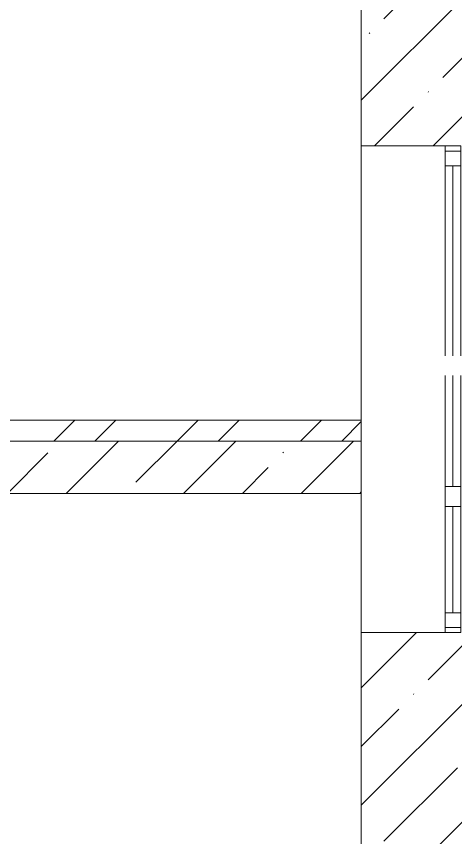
# Model space of a CAD drawing. Header units: millimetres. Extents: x -515342 to 330399, y -224905 to 507333.
# Drawn here: x 228332 to 230010, y 94758 to 97896 of the extents above; entities that cross this region are included whole.
import ezdxf

# ---------------------------------------------------------------- set-up
doc = ezdxf.new("R2010")
doc.units = ezdxf.units.MM
doc.layers.get('0').update_dxf_attribs({"lineweight": 0})
for name, color, linetype, lineweight in [('_ Окна', 7, 'Continuous', 0), ('Лестницы', 7, 'Continuous', 0), ('Окна', 7, 'Continuous', 0), ('Стены внутренние', 7, 'Continuous', 0), ('Стены несущие', 7, 'Continuous', 0)]:
    doc.layers.add(name, color=color, linetype=linetype, lineweight=lineweight)

# ---------------------------------------------------------------- blocks, each defined once
blk = doc.blocks.new('ОкноРехау_3фр__ - ЛК_1570х1820-9694719-О_АР_П_Разрез 3-3')
at = {"layer": '_ Окна'}
for p, q in [((125, 5944), (125, 6020)), ((125, 6020), (185, 6020)), ((185, 6000), (125, 6000)), ((185, 6020), (185, 5944)), ((185, 5944), (125, 5944)), ((155, 5944), (155, 5218)), ((155, 5142), (155, 4718)), ((125, 4718), (125, 4642)), ((185, 4718), (125, 4718)), ((185, 4642), (185, 4718)), ((125, 4642), (185, 4642)), ((155, 4642), (155, 4236)), ((125, 4160), (125, 4236)), ((125, 4236), (185, 4236)), ((185, 4236), (185, 4160)), ((185, 4180), (125, 4180)), ((185, 4160), (125, 4160))]:
    blk.add_line(p, q, dxfattribs=at)
at = {"layer": 'Окна', "color": 253, "true_color": 0xaaaaaa}
for p, q in [((125, 5944), (125, 6020)), ((125, 6020), (185, 6020)), ((185, 6020), (185, 5944)), ((125, 5944), (125, 5218)), ((185, 5218), (185, 5944)), ((125, 5142), (125, 4718)), ((185, 4718), (185, 5142)), ((125, 4642), (125, 4718)), ((185, 4718), (185, 4642)), ((125, 4642), (125, 4236)), ((185, 4236), (185, 4642)), ((125, 4160), (125, 4236)), ((185, 4236), (185, 4160)), ((185, 4160), (125, 4160))]:
    blk.add_line(p, q, dxfattribs=at)
blk = doc.blocks.new('СД_Люблино_Фасады_rvt-1-О_АР_П_Разрез 3-3')
at = {"layer": 'Стены внутренние'}
h = blk.add_hatch(dxfattribs=at)
h.set_pattern_fill('FP_1', color=256, style=0, pattern_type=2)
h.set_pattern_definition([(45, (-6276.18, 7579.1), (-224.5064, 224.5064), []), (45, (-6051.68, 7579.1), (-224.5064, 224.5064), [396.875, -79.375, 3.353, -76.022])])
h.paths.add_polyline_path([(-195, -3570), (305, -3570), (305, -1000), (-195, -1000), (-195, -3277.7)])
h.paths.add_polyline_path([(-195, 2600), (305, 2600), (305, 4160), (-195, 4160), (-195, 2651.6)])
h.paths.add_polyline_path([(305, 6020), (305, 7510), (-195, 7510), (-195, 6020), (297, 6020)])
h.paths.add_polyline_path([(-195, 9370), (305, 9370), (305, 10810), (-195, 10810), (-195, 9692.7)])
h.paths.add_polyline_path([(190.6, 12670), (305, 12670), (305, 13250), (-195, 13250), (-195, 12670), (185, 12670)])
for p, q in [((-195, 8322), (-195, 9370)), ((-195, 7510), (-195, 8042))]:
    blk.add_line(p, q, dxfattribs=at)
at = {"layer": 'Стены несущие'}
for p, q in [((-195, 10810), (-195, 9370)), ((-195, 9370), (125, 9370)), ((-195, 7510), (-195, 6020)), ((125, 7510), (-195, 7510))]:
    blk.add_line(p, q, dxfattribs=at)
at = {"layer": 'Окна', "lineweight": 9}
blk.add_blockref('ОкноРехау_3фр__ - ЛК_1570х1820-9694719-О_АР_П_Разрез 3-3', (0, 3350), dxfattribs=at)

msp = doc.modelspace()

# ---------------------------------------------------------------- hatches: boundary and pattern name
at = {"layer": 'Лестницы'}
h = msp.add_hatch(dxfattribs=at)
h.set_pattern_fill('FP_9', color=256, style=0, pattern_type=2)
h.set_pattern_definition([(45, (223568.56, 95610.5), (-235.732, 235.732), []), (45, (223725.7, 95610.5), (-235.732, 235.732), [])])
h.paths.add_polyline_path([(229649.7438, 96273.4329), (229649.7438, 96353.4329), (228001.8865, 96353.4329), (228001.8865, 96273.4329), (229609.6479, 96273.4329)])
h = msp.add_hatch(dxfattribs=at)
h.set_pattern_fill('FP_1', color=256, style=0, pattern_type=2)
h.set_pattern_definition([(45, (223568.56, 95610.5), (-224.506, 224.506), []), (45, (223793.07, 95610.5), (-224.506, 224.506), [396.875, -79.375, 3.353, -76.022])])
h.paths.add_polyline_path([(229609.6479, 96073.4329), (229649.7438, 96073.4329), (229649.7438, 96273.4329), (228001.8865, 96273.4329), (228001.8865, 96073.4329), (229503.2216, 96073.4329)])

# ---------------------------------------------------------------- linework, layer by layer
for p, q in [((229649.7438, 96353.4329), (228001.8865, 96353.4329)), ((229649.7438, 96273.4329), (229649.7438, 96353.4329)), ((229649.7438, 96273.4329), (228001.8865, 96273.4329)), ((228001.8865, 96273.4329), (229649.7438, 96273.4329)), ((229649.7438, 96073.4329), (229649.7438, 96273.4329)), ((228001.8865, 96073.4329), (229649.7438, 96073.4329))]:
    msp.add_line(p, q, dxfattribs=at)

# ---------------------------------------------------------------- block references
msp.add_blockref('СД_Люблино_Фасады_rvt-1-О_АР_П_Разрез 3-3', (229844.7438, 88031.3929))

doc.saveas('drawing.dxf')
